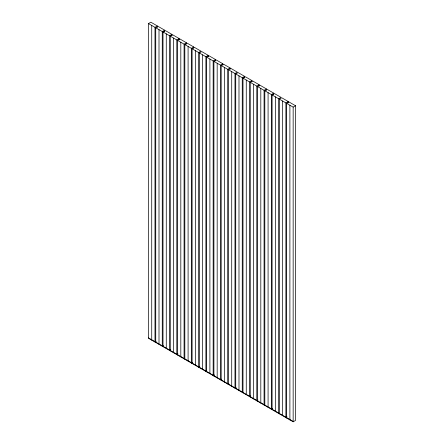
<?xml version="1.0" encoding="UTF-8"?>
<svg xmlns="http://www.w3.org/2000/svg" width="444" height="444" viewBox="0 0 444 444"><rect width="100%" height="100%" fill="white"/><g stroke="black" fill="none" stroke-linecap="round" stroke-linejoin="round"><path stroke-width="0.67" d="M286.63 418.026L286.63 103.341L289.011 101.97L295.532 105.733L295.532 420.424L293.157 421.8L148.468 338.261L148.468 23.571L150.843 22.2L157.37 25.968L157.37 27.35M148.468 23.571L154.989 27.339L157.37 25.968M155.739 342.457L155.739 27.772L158.114 26.396L164.641 30.164L164.641 31.552M155.739 27.772L162.26 31.541L164.641 30.164M163.009 346.659L163.009 31.968L165.39 30.597L171.911 34.366L171.911 35.748M163.009 31.968L169.536 35.736L171.911 34.366M170.28 350.854L170.28 36.169L172.661 34.793L179.182 38.561L179.182 39.949M170.28 36.169L176.806 39.938L179.182 38.561M177.556 355.056L177.556 40.365L179.931 38.994L186.458 42.763L186.458 44.145M177.556 40.365L184.077 44.134L186.458 42.763M184.826 359.252L184.826 44.567L187.202 43.19L193.728 46.959L193.728 48.346M184.826 44.567L191.347 48.329L193.728 46.959M192.097 48.762L194.478 47.391L200.999 51.154L198.623 52.531L192.097 48.762L192.097 363.447M199.367 367.649L199.367 52.964L201.748 51.587L208.269 55.356L208.269 56.743M199.367 52.964L205.894 56.727L208.269 55.356M206.643 371.844L206.643 57.159L209.019 55.789L215.545 59.552L215.545 60.939M206.643 57.159L213.164 60.928L215.545 59.552M213.914 376.046L213.914 61.361L216.289 59.984L222.816 63.753L222.816 65.14M213.914 61.361L220.435 65.124L222.816 63.753M221.184 380.242L221.184 65.557L223.565 64.186L230.086 67.949L230.086 69.336M221.184 65.557L227.711 69.325L230.086 67.949M228.455 69.758L230.836 68.382L237.357 72.15L234.981 73.521L228.455 69.758L228.455 384.443M235.731 388.639L235.731 73.954L238.106 72.583L244.633 76.346L244.633 77.733M235.731 73.954L242.252 77.722L244.633 76.346M243.001 392.84L243.001 78.15L245.377 76.779L251.903 80.547L251.903 81.929M243.001 78.15L249.522 81.918L251.903 80.547M250.272 397.036L250.272 82.351L252.653 80.975L259.174 84.743L259.174 86.13M250.272 82.351L256.798 86.119L259.174 84.743M257.542 401.237L257.542 86.547L259.923 85.176L266.444 88.944L266.444 90.326M257.542 86.547L264.069 90.315L266.444 88.944M264.818 405.433L264.818 90.748L267.194 89.372L273.72 93.14L273.72 94.528M264.818 90.748L271.339 94.517L273.72 93.14M272.089 94.944L274.464 93.573L280.991 97.341L278.61 98.712L272.089 94.944L272.089 409.634M279.359 413.83L279.359 99.145L281.74 97.769L288.261 101.537L288.261 102.925M279.359 99.145L285.886 102.908L288.261 101.537M286.63 103.341L293.157 107.109L295.532 105.733M156.177 341.342L154.989 342.024L154.989 27.339M163.453 345.537L162.26 346.226L162.26 31.541M170.724 349.739L169.536 350.421L169.536 35.736M177.994 353.935L176.806 354.623L176.806 39.938M192.541 362.332L191.347 363.02L191.347 48.329M199.811 366.528L198.623 367.216L198.623 52.531M214.352 374.925L213.164 375.613L213.164 60.928M221.628 379.126L220.435 379.814L220.435 65.124M228.899 383.322L227.711 384.01L227.711 69.325M236.169 387.523L234.981 388.206L234.981 73.521M250.716 395.92L249.522 396.603L249.522 81.918M257.986 400.116L256.798 400.804L256.798 86.119M272.527 408.513L271.339 409.202L271.339 94.517M287.074 416.91L285.886 417.599L285.886 102.908M148.468 337.873L293.157 421.406M293.157 107.109L293.157 421.794M289.893 105.228L289.893 419.913M282.623 101.027L282.623 415.712M278.61 98.712L278.61 413.397M275.352 96.831L275.352 411.516M268.076 92.63L268.076 407.315M264.069 90.315L264.069 405M260.806 88.434L260.806 403.119M253.535 84.232L253.535 398.917M246.265 80.037L246.265 394.722M242.252 77.722L242.252 392.407M238.989 75.835L238.989 390.526M231.718 71.639L231.718 386.324M224.448 67.438L224.448 382.129M217.177 63.242L217.177 377.927M209.901 59.041L209.901 373.731M205.894 56.727L205.894 371.417M202.631 54.845L202.631 369.53M195.36 50.649L195.36 365.334M188.09 46.448L188.09 361.133M184.077 44.134L184.077 358.819M180.813 42.252L180.813 356.937M173.543 38.051L173.543 352.736M166.272 33.855L166.272 348.54M159.002 29.654L159.002 344.339M151.726 25.458L151.726 340.143"/></g></svg>
